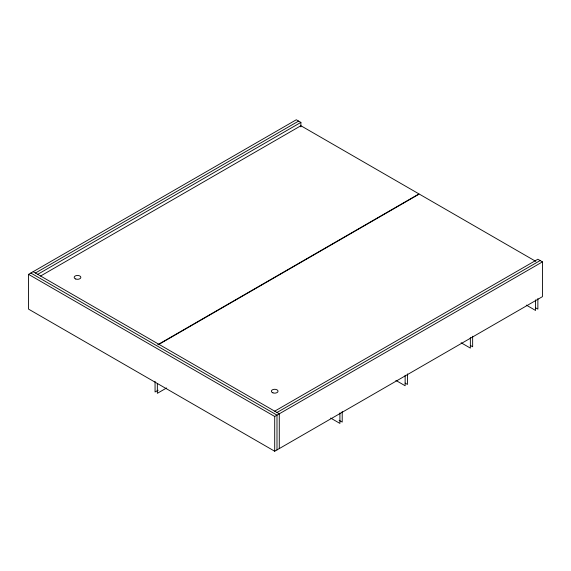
<?xml version="1.0" encoding="UTF-8"?>
<svg xmlns="http://www.w3.org/2000/svg" width="571" height="571" viewBox="0 0 571 571"><rect width="100%" height="100%" fill="white"/><g stroke="black" fill="none" stroke-linecap="round" stroke-linejoin="round"><path stroke-width="0.86" d="M274.701 411.17L537.868 259.234L542.45 261.875L542.45 296.649L274.701 451.233L28.55 309.125L28.55 274.351L296.299 119.767L300.881 122.408L300.881 126.869M35.423 273.024L298.59 121.088M37.715 274.351L300.881 122.408M40.555 276.036L300.881 125.734L418.986 193.919L157.881 344.663M158.146 344.82L419.242 194.069L535.798 261.361M158.146 390.207L155.062 391.992L155.062 381.449M166.618 387.966L157.353 393.312L157.353 383.648M276.992 412.49L540.159 260.554M28.55 274.351L274.701 416.459L542.45 261.875M535.555 307.783L537.868 309.125L537.868 298.583M526.312 305.1L535.577 310.446L535.577 299.903M470.333 345.441L472.645 346.775L472.645 336.233M461.097 342.75L470.354 348.103L470.354 337.561M405.11 383.091L407.43 384.433L407.43 373.891M395.874 380.407L405.139 385.753L405.139 375.211M339.124 420.306L342.207 422.083L342.207 411.541M330.652 418.058L339.916 423.411L339.916 412.869M33.132 271.703L279.283 413.818L279.283 448.592M30.841 273.024L276.992 415.138L276.992 449.912M274.701 416.459L274.701 451.233M272.945 392.855A3.333 1.927 0 0 0 278.034 391.271A3.333 1.927 0 0 0 273.116 389.515A3.333 1.927 0 0 0 272.945 392.855M75.765 279.012A3.333 1.927 0 0 0 80.854 277.435A3.333 1.927 0 0 0 75.936 275.679A3.333 1.927 0 0 0 75.765 279.012"/></g></svg>
